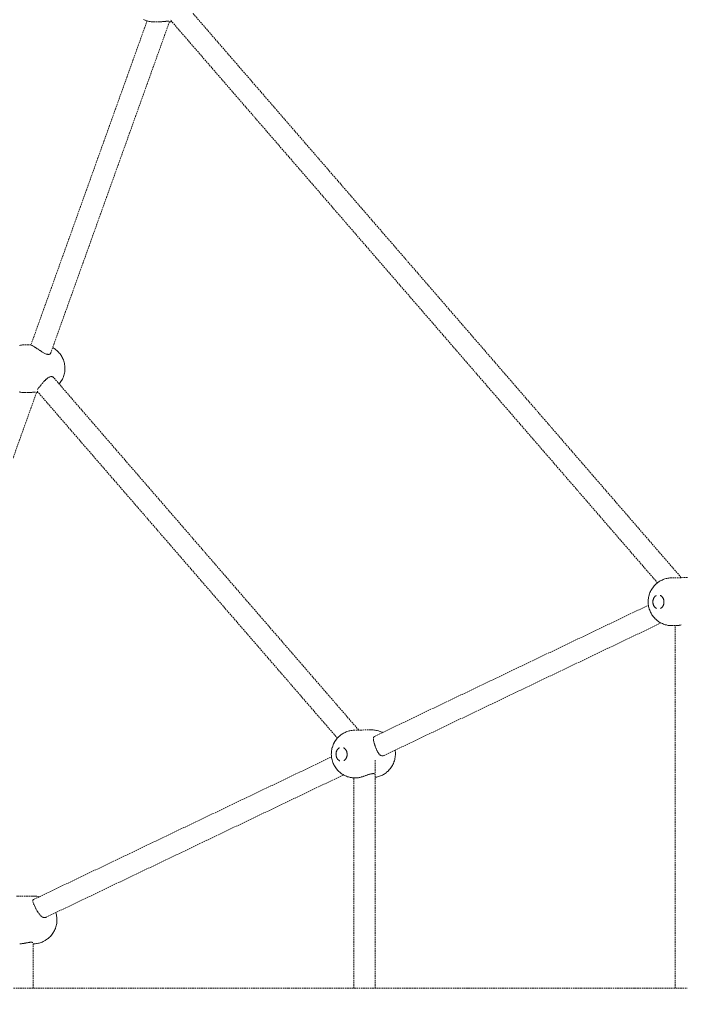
# Model space of a CAD drawing. Header units: millimetres. Extents: x -3308 to 2964, y -3155 to 3173.
# Drawn here: x 542 to 1099, y 413 to 1241 of the extents above; entities that cross this region are included whole.
import ezdxf

# ---------------------------------------------------------------- set-up
doc = ezdxf.new("R2010")
doc.units = ezdxf.units.MM
doc.linetypes.add('HIDDEN', pattern=[1.905, 1.27, -0.635])
doc.layers.add('DIKOM_ЗОНА', color=90, linetype='Continuous')
doc.layers.add('DIKOM_ОБЪЕКТ', color=7, linetype='Continuous')

msp = doc.modelspace()

# ---------------------------------------------------------------- linework, layer by layer
at = {"layer": 'DIKOM_ЗОНА', "color": 3, "lineweight": 15}
msp.add_lwpolyline([(693.692, -2363.404, 0.3679002), (2964.216, 270.488), (2964.216, 516.8, 0.3679002), (693.692, 3150.693, 0.0687424), (35.058, 3150.693, 0.2995804), (-2457.405, 582.584, 0.0938746), (-2457.817, 210.366, 0.3002322), (35.058, -2363.404, 0.0687424)], format="xyb", close=True, dxfattribs=at)
at = {"layer": 'DIKOM_ОБЪЕКТ', "color": 7, "linetype": 'HIDDEN', "lineweight": 15}
for p, q in [((1099.198, 770.979), (682.154, 1252.539)), ((649.312, 1239.499), (551.545, 966.957)), ((668.249, 1238.994), (568.256, 960.24)), ((646.364, 1240.653), (646.954, 1240.381)), ((647.854, 1239.998), (646.954, 1240.381)), ((648.771, 1239.684), (647.854, 1239.998)), ((648.771, 1239.684), (649.411, 1239.466)), ((650.352, 1239.217), (649.411, 1239.466)), ((650.352, 1239.217), (651.019, 1239.063)), ((651.978, 1238.884), (651.019, 1239.063)), ((652.664, 1238.794), (651.978, 1238.884)), ((652.664, 1238.794), (653.634, 1238.688)), ((654.843, 1238.639), (653.634, 1238.688)), ((654.843, 1238.639), (655.765, 1238.642)), ((659.5, 1238.703), (655.765, 1238.642)), ((659.5, 1238.703), (659.916, 1238.725)), ((659.965, 1238.727), (660.429, 1238.752)), ((660.453, 1238.752), (660.917, 1238.776)), ((661.039, 1238.782), (661.389, 1238.813)), ((661.593, 1238.831), (661.879, 1238.855)), ((661.879, 1238.855), (662.345, 1238.894)), ((662.362, 1238.895), (662.799, 1238.93)), ((662.839, 1238.934), (663.303, 1238.985)), ((663.303, 1238.985), (663.642, 1239.02)), ((663.775, 1239.033), (664.228, 1239.076)), ((664.238, 1239.077), (664.68, 1239.116)), ((664.68, 1239.115), (665.106, 1239.149)), ((665.154, 1239.152), (665.523, 1239.185)), ((665.529, 1239.186), (665.915, 1239.214)), ((665.915, 1239.214), (666.278, 1239.234)), ((666.283, 1239.235), (666.619, 1239.246)), ((666.933, 1239.25), (666.624, 1239.246)), ((667.216, 1239.244), (666.937, 1239.25)), ((667.469, 1239.228), (667.219, 1239.243)), ((667.681, 1239.204), (667.469, 1239.228)), ((669.494, 1238.865), (668.196, 1238.844)), ((1079.131, 766.655), (668.766, 1240.51)), ((669.494, 1238.865), (670.155, 1238.906)), ((541.871, 966.465), (542.827, 966.65)), ((543.511, 966.762), (542.827, 966.65)), ((544.48, 966.876), (543.511, 966.762)), ((545.688, 966.951), (544.48, 966.876)), ((551.577, 967.047), (545.688, 966.951)), ((552.385, 966.393), (552.134, 966.525)), ((552.747, 966.191), (552.475, 966.35)), ((552.978, 966.071), (552.77, 966.178)), ((553.56, 965.736), (553.152, 965.97)), ((554.037, 965.456), (553.746, 965.638)), ((554.403, 965.245), (554.071, 965.435)), ((555.091, 964.818), (554.576, 965.138)), ((555.677, 964.446), (555.314, 964.687)), ((556.081, 964.194), (555.699, 964.431)), ((556.883, 963.664), (556.306, 964.044)), ((557.499, 963.253), (557.131, 963.51)), ((557.976, 962.941), (557.544, 963.222)), ((558.804, 962.378), (558.193, 962.796)), ((559.011, 962.246), (558.824, 962.365)), ((559.207, 962.122), (559.011, 962.246)), ((559.445, 961.953), (559.207, 962.122)), ((560.106, 961.517), (559.484, 961.926)), ((560.372, 961.355), (560.144, 961.493)), ((560.762, 961.093), (560.372, 961.355)), ((561.327, 960.743), (560.78, 961.081)), ((561.674, 960.543), (561.427, 960.682)), ((562.025, 960.326), (561.674, 960.543)), ((562.644, 959.981), (562.059, 960.306)), ((568.102, 959.921), (568.251, 960.23)), ((570.36, 964.332), (569.832, 964.633)), ((571.217, 963.793), (570.36, 964.332)), ((571.694, 963.45), (571.217, 963.793)), ((572.505, 962.858), (571.694, 963.45)), ((573.285, 962.204), (572.505, 962.858)), ((573.686, 961.839), (573.285, 962.204)), ((574.413, 961.144), (573.686, 961.839)), ((575.105, 960.393), (574.413, 961.144)), ((575.422, 960.024), (575.105, 960.393)), ((563.229, 959.692), (562.703, 959.951)), ((563.81, 959.42), (563.264, 959.674)), ((564.351, 959.21), (563.826, 959.413)), ((564.88, 959.047), (564.508, 959.16)), ((565.367, 958.942), (564.895, 959.043)), ((565.837, 958.886), (565.395, 958.937)), ((566.261, 958.884), (565.85, 958.886)), ((566.273, 958.884), (566.651, 958.93)), ((566.662, 958.932), (567.011, 959.027)), ((567.032, 959.033), (567.348, 959.177)), ((567.357, 959.182), (567.636, 959.374)), ((567.7, 959.435), (567.886, 959.621)), ((576.056, 959.244), (575.422, 960.024)), ((576.649, 958.416), (576.056, 959.244)), ((576.878, 958.059), (576.649, 958.416)), ((577.411, 957.215), (576.878, 958.059)), ((577.901, 956.331), (577.411, 957.215)), ((578.345, 955.412), (577.901, 956.331)), ((578.742, 954.459), (578.345, 955.412)), ((578.849, 954.2), (578.742, 954.459)), ((579.185, 953.255), (578.849, 954.2)), ((579.473, 952.286), (579.185, 953.255)), ((579.711, 951.297), (579.473, 952.286)), ((579.9, 950.292), (579.711, 951.297)), ((579.777, 943.138), (579.949, 944.144)), ((580.037, 949.274), (579.9, 950.292)), ((579.949, 944.144), (580.07, 945.162)), ((580.123, 948.249), (580.037, 949.274)), ((580.14, 946.189), (580.07, 945.162)), ((580.123, 948.249), (580.157, 947.219)), ((580.14, 946.189), (580.157, 947.219)), ((561.786, 935.245), (562.249, 935.765)), ((562.266, 935.784), (562.519, 936.046)), ((562.519, 936.046), (562.684, 936.235)), ((562.781, 936.345), (563.289, 936.877)), ((563.458, 937.039), (563.682, 937.274)), ((563.827, 937.425), (564.334, 937.903)), ((564.349, 937.917), (564.529, 938.068)), ((564.529, 938.068), (564.847, 938.358)), ((564.86, 938.371), (565.356, 938.772)), ((565.37, 938.783), (565.858, 939.13)), ((565.879, 939.146), (566.359, 939.462)), ((566.5, 939.539), (566.845, 939.727)), ((566.857, 939.733), (567.32, 939.93)), ((567.331, 939.934), (567.782, 940.074)), ((567.793, 940.078), (568.229, 940.16)), ((568.658, 940.189), (568.239, 940.162)), ((569.076, 940.161), (568.677, 940.189)), ((569.469, 940.073), (569.085, 940.158)), ((569.843, 939.93), (569.479, 940.07)), ((570.196, 939.73), (569.968, 939.859)), ((570.524, 939.473), (570.204, 939.723)), ((570.778, 939.21), (570.531, 939.466)), ((827.519, 642.756), (570.822, 939.165)), ((576.249, 935.137), (576.829, 935.968)), ((576.829, 935.968), (577.366, 936.845)), ((577.571, 937.19), (577.366, 936.845)), ((577.571, 937.19), (578.047, 938.077)), ((578.047, 938.077), (578.476, 939)), ((578.476, 939), (578.858, 939.954)), ((578.961, 940.229), (578.858, 939.954)), ((578.961, 940.229), (579.282, 941.176)), ((579.282, 941.176), (579.554, 942.147)), ((579.554, 942.147), (579.777, 943.138)), ((541.519, 927.299), (542.186, 927.144)), ((543.145, 926.966), (542.186, 927.144)), ((809.58, 635.979), (556.621, 928.072)), ((556.925, 929.277), (557.044, 929.459)), ((557.047, 929.463), (557.181, 929.647)), ((557.33, 929.861), (557.487, 930.071)), ((557.491, 930.077), (557.664, 930.29)), ((557.848, 930.538), (558.038, 930.776)), ((558.044, 930.783), (558.2, 930.966)), ((558.275, 931.066), (558.464, 931.306)), ((558.472, 931.316), (558.703, 931.593)), ((558.963, 931.914), (559.221, 932.229)), ((559.221, 932.229), (559.434, 932.473)), ((559.521, 932.584), (559.809, 932.937)), ((559.829, 932.959), (560.128, 933.301)), ((560.288, 933.505), (560.755, 934.054)), ((560.974, 934.306), (561.244, 934.631)), ((561.262, 934.652), (561.657, 935.089)), ((575.627, 934.352), (575.32, 933.97)), ((575.627, 934.352), (576.249, 935.137)), ((556.301, 926.916), (449.187, 628.311)), ((543.831, 926.876), (543.145, 926.966)), ((543.831, 926.876), (544.801, 926.77)), ((546.011, 926.721), (544.801, 926.77)), ((546.011, 926.721), (546.933, 926.724)), ((549.165, 926.76), (546.933, 926.724)), ((549.172, 926.76), (549.455, 926.774)), ((549.646, 926.783), (550.102, 926.804)), ((550.118, 926.805), (550.57, 926.826)), ((550.57, 926.826), (550.977, 926.843)), ((551.033, 926.848), (551.481, 926.881)), ((551.491, 926.881), (551.922, 926.911)), ((551.932, 926.912), (552.362, 926.94)), ((552.371, 926.94), (552.789, 926.966)), ((552.789, 926.966), (553.193, 926.988)), ((553.2, 926.988), (553.535, 927.004)), ((553.594, 927.008), (553.965, 927.028)), ((553.969, 927.029), (554.318, 927.044)), ((554.318, 927.044), (554.645, 927.053)), ((554.95, 927.057), (554.649, 927.053)), ((555.227, 927.053), (554.953, 927.057)), ((555.486, 927.044), (555.23, 927.053)), ((557.637, 926.898), (556.287, 926.876)), ((1084.453, 769.6), (1085.376, 769.925)), ((1085.376, 769.925), (1086.313, 770.179)), ((1086.313, 770.179), (1086.977, 770.357)), ((1086.977, 770.357), (1087.934, 770.542)), ((1088.618, 770.654), (1087.934, 770.542)), ((1089.587, 770.767), (1088.618, 770.654)), ((1090.795, 770.842), (1089.587, 770.767)), ((1104.523, 771.066), (1090.795, 770.842)), ((1074.323, 761.348), (1074.857, 762.159)), ((1074.857, 762.159), (1075.136, 762.535)), ((1075.136, 762.535), (1075.727, 763.328)), ((1075.727, 763.328), (1076.356, 764.075)), ((1076.356, 764.075), (1077.02, 764.773)), ((1077.02, 764.773), (1077.406, 765.171)), ((1077.406, 765.171), (1078.122, 765.835)), ((1078.122, 765.835), (1078.87, 766.444)), ((1078.87, 766.444), (1079.336, 766.822)), ((1079.336, 766.822), (1080.13, 767.386)), ((1080.13, 767.386), (1080.653, 767.721)), ((1080.653, 767.721), (1081.489, 768.234)), ((1081.489, 768.234), (1082.349, 768.682)), ((1082.349, 768.682), (1082.935, 768.975)), ((1082.935, 768.975), (1083.828, 769.365)), ((1083.828, 769.365), (1084.453, 769.6)), ((1071.372, 752.516), (1071.482, 753.481)), ((1071.482, 753.481), (1071.639, 754.436)), ((1071.639, 754.436), (1071.842, 755.376)), ((1071.842, 755.376), (1072.09, 756.3)), ((1072.09, 756.3), (1072.158, 756.544)), ((1072.158, 756.544), (1072.462, 757.485)), ((1072.462, 757.485), (1072.812, 758.4)), ((1072.812, 758.4), (1073.206, 759.286)), ((1073.206, 759.286), (1073.641, 760.141)), ((1073.641, 760.141), (1073.828, 760.498)), ((1073.828, 760.498), (1074.323, 761.348)), ((1075.741, 753.222), (1075.838, 753.445)), ((1075.838, 753.445), (1075.942, 753.664)), ((1075.942, 753.664), (1076.053, 753.876)), ((1076.173, 754.082), (1076.053, 753.876)), ((1076.173, 754.082), (1076.299, 754.281)), ((1076.299, 754.281), (1076.433, 754.474)), ((1076.572, 754.659), (1076.433, 754.474)), ((1076.572, 754.659), (1076.718, 754.836)), ((1076.718, 754.836), (1076.87, 755.004)), ((1076.87, 755.004), (1077.029, 755.164)), ((1077.192, 755.316), (1077.029, 755.164)), ((1077.192, 755.316), (1077.361, 755.458)), ((1077.361, 755.458), (1077.536, 755.591)), ((1077.536, 755.591), (1077.714, 755.715)), ((1077.897, 755.83), (1077.714, 755.715)), ((1077.897, 755.83), (1078.085, 755.933)), ((1081.481, 756.038), (1081.672, 755.946)), ((1081.672, 755.946), (1081.861, 755.844)), ((1082.046, 755.731), (1081.861, 755.844)), ((1082.046, 755.731), (1082.227, 755.608)), ((1082.227, 755.608), (1082.403, 755.476)), ((1082.403, 755.476), (1082.575, 755.335)), ((1082.741, 755.185), (1082.575, 755.335)), ((1082.741, 755.185), (1082.901, 755.026)), ((1082.901, 755.026), (1083.056, 754.858)), ((1083.056, 754.858), (1083.205, 754.682)), ((1083.348, 754.498), (1083.205, 754.682)), ((1083.348, 754.498), (1083.485, 754.307)), ((1083.485, 754.307), (1083.614, 754.108)), ((1083.737, 753.903), (1083.614, 754.108)), ((1083.737, 753.903), (1083.852, 753.691)), ((1083.852, 753.691), (1083.959, 753.474)), ((1083.959, 753.474), (1084.059, 753.251)), ((1084.152, 753.022), (1084.059, 753.251)), ((840.861, 637.478), (1071.511, 747.795)), ((1071.309, 751.543), (1071.293, 750.568)), ((1071.325, 749.592), (1071.293, 750.568)), ((1071.309, 751.543), (1071.372, 752.516)), ((1071.325, 749.592), (1071.403, 748.621)), ((1071.529, 747.656), (1071.403, 748.621)), ((1071.701, 746.703), (1071.529, 747.656)), ((1071.919, 745.763), (1071.701, 746.703)), ((1072.181, 744.842), (1071.919, 745.763)), ((1075.237, 750.78), (1075.235, 750.526)), ((1075.235, 750.526), (1075.241, 750.272)), ((1075.237, 750.78), (1075.248, 751.033)), ((1075.241, 750.272), (1075.256, 750.018)), ((1075.248, 751.033), (1075.269, 751.286)), ((1075.281, 749.765), (1075.256, 750.018)), ((1075.297, 751.538), (1075.269, 751.286)), ((1075.281, 749.765), (1075.314, 749.514)), ((1075.297, 751.538), (1075.335, 751.788)), ((1075.356, 749.264), (1075.314, 749.514)), ((1075.335, 751.788), (1075.381, 752.035)), ((1075.406, 749.017), (1075.356, 749.264)), ((1075.381, 752.035), (1075.437, 752.28)), ((1075.465, 748.773), (1075.406, 749.017)), ((1075.501, 752.521), (1075.437, 752.28)), ((1075.465, 748.773), (1075.533, 748.531)), ((1075.501, 752.521), (1075.572, 752.759)), ((1075.609, 748.294), (1075.533, 748.531)), ((1075.572, 752.759), (1075.653, 752.992)), ((1075.692, 748.061), (1075.609, 748.294)), ((1075.741, 753.222), (1075.653, 752.992)), ((1075.692, 748.061), (1075.785, 747.833)), ((1075.885, 747.61), (1075.785, 747.833)), ((1075.992, 747.393), (1075.885, 747.61)), ((1076.107, 747.181), (1075.992, 747.393)), ((1076.107, 747.181), (1076.23, 746.976)), ((1076.36, 746.777), (1076.23, 746.976)), ((1076.496, 746.586), (1076.36, 746.777)), ((1076.496, 746.586), (1076.639, 746.402)), ((1076.788, 746.226), (1076.639, 746.402)), ((1076.943, 746.059), (1076.788, 746.226)), ((1077.104, 745.899), (1076.943, 746.059)), ((1077.104, 745.899), (1077.27, 745.749)), ((1077.441, 745.608), (1077.27, 745.749)), ((1077.617, 745.476), (1077.441, 745.608)), ((1077.798, 745.353), (1077.617, 745.476)), ((1077.798, 745.353), (1077.983, 745.24)), ((1078.172, 745.138), (1077.983, 745.24)), ((1078.364, 745.047), (1078.172, 745.138)), ((1081.947, 745.255), (1081.76, 745.151)), ((1081.947, 745.255), (1082.13, 745.369)), ((1082.309, 745.492), (1082.13, 745.369)), ((1082.483, 745.625), (1082.309, 745.492)), ((1082.652, 745.768), (1082.483, 745.625)), ((1082.652, 745.768), (1082.815, 745.92)), ((1082.974, 746.08), (1082.815, 745.92)), ((1083.126, 746.248), (1082.974, 746.08)), ((1083.272, 746.425), (1083.126, 746.248)), ((1083.272, 746.425), (1083.412, 746.61)), ((1083.545, 746.803), (1083.412, 746.61)), ((1083.672, 747.002), (1083.545, 746.803)), ((1083.672, 747.002), (1083.791, 747.208)), ((1083.902, 747.42), (1083.791, 747.208)), ((1084.007, 747.639), (1083.902, 747.42)), ((1084.103, 747.862), (1084.007, 747.639)), ((1084.103, 747.862), (1084.191, 748.092)), ((1084.152, 753.022), (1084.236, 752.79)), ((1084.272, 748.325), (1084.191, 748.092)), ((1084.236, 752.79), (1084.312, 752.553)), ((1084.344, 748.563), (1084.272, 748.325)), ((1084.379, 752.312), (1084.312, 752.553)), ((1084.344, 748.563), (1084.408, 748.804)), ((1084.379, 752.312), (1084.438, 752.067)), ((1084.463, 749.049), (1084.408, 748.804)), ((1084.438, 752.067), (1084.489, 751.82)), ((1084.509, 749.296), (1084.463, 749.049)), ((1084.489, 751.82), (1084.53, 751.57)), ((1084.547, 749.547), (1084.509, 749.296)), ((1084.564, 751.319), (1084.53, 751.57)), ((1084.547, 749.547), (1084.576, 749.798)), ((1084.564, 751.319), (1084.588, 751.066)), ((1084.596, 750.051), (1084.576, 749.798)), ((1084.588, 751.066), (1084.603, 750.812)), ((1084.607, 750.304), (1084.596, 750.051)), ((1084.61, 750.558), (1084.603, 750.812)), ((1084.61, 750.558), (1084.607, 750.304)), ((1072.181, 744.842), (1072.253, 744.612)), ((1072.573, 743.674), (1072.253, 744.612)), ((1072.937, 742.761), (1072.573, 743.674)), ((1073.345, 741.877), (1072.937, 742.761)), ((1073.794, 741.026), (1073.345, 741.877)), ((1073.794, 741.026), (1073.987, 740.686)), ((1074.494, 739.839), (1073.987, 740.686)), ((1075.042, 739.032), (1074.494, 739.839)), ((1075.628, 738.267), (1075.042, 739.032)), ((1075.628, 738.267), (1075.931, 737.884)), ((1076.572, 737.142), (1075.931, 737.884)), ((1077.247, 736.448), (1076.572, 737.142)), ((1082.087, 732.906), (849.017, 621.429)), ((1077.247, 736.448), (1077.639, 736.07)), ((1078.365, 735.41), (1077.639, 736.07)), ((1079.123, 734.807), (1078.365, 735.41)), ((1079.123, 734.807), (1079.595, 734.448)), ((1080.398, 733.89), (1079.595, 734.448)), ((1081.226, 733.392), (1080.398, 733.89)), ((1081.226, 733.392), (1081.771, 733.068)), ((1082.638, 732.625), (1081.771, 733.068)), ((1082.638, 732.625), (1083.227, 732.354)), ((1084.128, 731.971), (1083.227, 732.354)), ((1085.045, 731.657), (1084.128, 731.971)), ((1085.045, 731.657), (1085.684, 731.439)), ((1086.626, 731.191), (1085.684, 731.439)), ((1086.626, 731.191), (1087.292, 731.036)), ((1088.252, 730.857), (1087.292, 731.036)), ((1088.938, 730.768), (1088.252, 730.857)), ((1088.938, 730.768), (1089.908, 730.661)), ((1091.117, 730.612), (1089.908, 730.661)), ((1091.117, 730.612), (1092.039, 730.615)), ((1095.714, 730.675), (1092.039, 730.615)), ((1093.979, 425.682), (1093.979, 730.841)), ((1095.903, 730.692), (1096.168, 730.715)), ((1096.175, 730.716), (1096.471, 730.741)), ((1096.831, 730.8), (1097.188, 730.855)), ((1097.316, 730.874), (1097.538, 730.924)), ((1097.594, 730.937), (1098.007, 731.025)), ((1098.031, 731.03), (1098.24, 731.073)), ((1098.24, 731.073), (1098.475, 731.139)), ((1098.496, 731.144), (1099.177, 731.324)), ((810.584, 637.027), (811.301, 637.691)), ((811.301, 637.691), (812.048, 638.3)), ((812.048, 638.3), (812.515, 638.678)), ((812.515, 638.678), (813.309, 639.242)), ((813.309, 639.242), (813.832, 639.578)), ((813.832, 639.578), (814.668, 640.09)), ((814.668, 640.09), (815.528, 640.539)), ((815.528, 640.539), (816.113, 640.832)), ((816.113, 640.832), (817.008, 641.221)), ((817.008, 641.221), (817.633, 641.457)), ((817.633, 641.457), (818.555, 641.781)), ((818.555, 641.781), (819.492, 642.036)), ((819.492, 642.036), (820.157, 642.213)), ((820.157, 642.213), (821.113, 642.398)), ((821.797, 642.51), (821.113, 642.398)), ((822.766, 642.624), (821.797, 642.51)), ((823.974, 642.699), (822.766, 642.624)), ((837.702, 642.922), (823.974, 642.699)), ((838.624, 642.925), (837.702, 642.922)), ((838.624, 642.925), (839.849, 642.875)), ((839.849, 642.875), (840.858, 642.76)), ((840.609, 637.315), (840.807, 637.443)), ((840.858, 642.76), (841.522, 642.676)), ((841.522, 642.676), (842.519, 642.483)), ((842.519, 642.483), (843.164, 642.339)), ((844.143, 642.07), (843.164, 642.339)), ((844.761, 641.867), (844.143, 642.07)), ((845.714, 641.527), (844.761, 641.867)), ((846.299, 641.268), (845.714, 641.527)), ((847.219, 640.86), (846.299, 641.268)), ((847.556, 640.68), (847.219, 640.86)), ((805.337, 628.401), (805.641, 629.341)), ((805.641, 629.341), (805.991, 630.256)), ((805.991, 630.256), (806.384, 631.143)), ((806.384, 631.143), (806.82, 631.998)), ((806.82, 631.998), (807.007, 632.354)), ((807.007, 632.354), (807.501, 633.204)), ((807.501, 633.204), (808.036, 634.015)), ((808.036, 634.015), (808.314, 634.391)), ((808.314, 634.391), (808.906, 635.184)), ((808.906, 635.184), (809.535, 635.931)), ((809.535, 635.931), (810.199, 636.63)), ((810.199, 636.63), (810.584, 637.027)), ((839.949, 634.899), (839.929, 635.363)), ((839.934, 635.809), (839.986, 636.188)), ((839.981, 634.666), (839.95, 634.888)), ((840.016, 636.292), (840.072, 636.528)), ((840.104, 633.824), (840.016, 634.363)), ((840.076, 636.545), (840.205, 636.836)), ((840.228, 633.225), (840.171, 633.545)), ((840.211, 636.848), (840.387, 637.098)), ((840.36, 632.692), (840.231, 633.209)), ((840.55, 631.948), (840.395, 632.559)), ((840.42, 637.131), (840.599, 637.307)), ((840.638, 631.665), (840.56, 631.911)), ((840.749, 631.261), (840.677, 631.541)), ((840.952, 630.617), (840.755, 631.241)), ((841.197, 629.843), (840.992, 630.496)), ((841.305, 629.55), (841.205, 629.82)), ((841.44, 629.14), (841.35, 629.426)), ((841.685, 628.469), (841.455, 629.093)), ((804.488, 623.4), (804.472, 622.424)), ((804.504, 621.449), (804.472, 622.424)), ((804.488, 623.4), (804.551, 624.372)), ((804.504, 621.449), (804.582, 620.477)), ((804.551, 624.372), (804.661, 625.337)), ((804.661, 625.337), (804.818, 626.292)), ((804.818, 626.292), (805.02, 627.233)), ((805.02, 627.233), (805.269, 628.156)), ((805.269, 628.156), (805.337, 628.401)), ((808.416, 622.636), (808.414, 622.382)), ((808.414, 622.382), (808.42, 622.128)), ((808.416, 622.636), (808.427, 622.89)), ((808.42, 622.128), (808.436, 621.874)), ((808.427, 622.89), (808.447, 623.142)), ((808.459, 621.621), (808.436, 621.874)), ((808.476, 623.394), (808.447, 623.142)), ((808.459, 621.621), (808.493, 621.37)), ((808.476, 623.394), (808.514, 623.644)), ((808.534, 621.121), (808.493, 621.37)), ((808.514, 623.644), (808.561, 623.891)), ((808.585, 620.873), (808.534, 621.121)), ((808.561, 623.891), (808.616, 624.136)), ((808.644, 620.629), (808.585, 620.873)), ((808.679, 624.378), (808.616, 624.136)), ((808.679, 624.378), (808.751, 624.615)), ((808.751, 624.615), (808.832, 624.849)), ((808.92, 625.078), (808.832, 624.849)), ((808.92, 625.078), (809.017, 625.302)), ((809.017, 625.302), (809.121, 625.52)), ((809.121, 625.52), (809.232, 625.732)), ((809.352, 625.938), (809.232, 625.732)), ((809.352, 625.938), (809.478, 626.138)), ((809.478, 626.138), (809.611, 626.33)), ((809.751, 626.515), (809.611, 626.33)), ((809.751, 626.515), (809.897, 626.692)), ((809.897, 626.692), (810.05, 626.86)), ((810.05, 626.86), (810.208, 627.021)), ((810.371, 627.172), (810.208, 627.021)), ((810.371, 627.172), (810.54, 627.314)), ((810.54, 627.314), (810.714, 627.448)), ((810.714, 627.448), (810.893, 627.572)), ((811.077, 627.686), (810.893, 627.572)), ((811.077, 627.686), (811.263, 627.789)), ((814.66, 627.894), (814.851, 627.802)), ((814.851, 627.802), (815.04, 627.7)), ((815.225, 627.587), (815.04, 627.7)), ((815.225, 627.587), (815.405, 627.465)), ((815.405, 627.465), (815.582, 627.333)), ((815.582, 627.333), (815.753, 627.191)), ((815.92, 627.041), (815.753, 627.191)), ((815.92, 627.041), (816.08, 626.882)), ((816.08, 626.882), (816.235, 626.715)), ((816.235, 626.715), (816.384, 626.539)), ((816.527, 626.355), (816.384, 626.539)), ((816.527, 626.355), (816.663, 626.163)), ((816.663, 626.163), (816.793, 625.965)), ((816.916, 625.759), (816.793, 625.965)), ((816.916, 625.759), (817.031, 625.548)), ((817.031, 625.548), (817.139, 625.33)), ((817.139, 625.33), (817.239, 625.107)), ((817.331, 624.879), (817.239, 625.107)), ((817.331, 624.879), (817.415, 624.646)), ((817.415, 624.646), (817.49, 624.409)), ((817.558, 624.168), (817.49, 624.409)), ((817.558, 624.168), (817.617, 623.924)), ((817.642, 620.905), (817.586, 620.661)), ((817.617, 623.924), (817.668, 623.676)), ((817.688, 621.153), (817.642, 620.905)), ((817.668, 623.676), (817.709, 623.427)), ((817.726, 621.402), (817.688, 621.153)), ((817.742, 623.175), (817.709, 623.427)), ((817.726, 621.402), (817.754, 621.654)), ((817.742, 623.175), (817.767, 622.922)), ((817.775, 621.907), (817.754, 621.654)), ((817.767, 622.922), (817.782, 622.669)), ((817.786, 622.161), (817.775, 621.907)), ((817.788, 622.415), (817.782, 622.669)), ((817.788, 622.415), (817.786, 622.161)), ((841.968, 627.705), (841.737, 628.336)), ((842.105, 627.377), (841.983, 627.663)), ((842.255, 626.99), (842.168, 627.228)), ((842.551, 626.29), (842.27, 626.953)), ((842.848, 625.626), (842.641, 626.107)), ((843.07, 625.18), (842.862, 625.594)), ((843.172, 624.976), (843.07, 625.18)), ((843.493, 624.35), (843.186, 624.945)), ((843.652, 624.085), (843.501, 624.337)), ((843.8, 623.84), (843.652, 624.085)), ((844.172, 623.246), (843.844, 623.759)), ((844.355, 623.003), (844.187, 623.224)), ((844.536, 622.763), (844.355, 623.003)), ((844.894, 622.337), (844.589, 622.704)), ((845.275, 621.962), (844.91, 622.32)), ((845.663, 621.657), (845.292, 621.948)), ((846.062, 621.404), (845.797, 621.574)), ((846.46, 621.22), (846.071, 621.4)), ((846.878, 621.096), (846.478, 621.213)), ((847.291, 621.038), (846.886, 621.094)), ((847.656, 621.041), (847.3, 621.037)), ((847.816, 621.057), (848.134, 621.106)), ((848.154, 621.109), (848.574, 621.235)), ((848.581, 621.237), (849.01, 621.427)), ((858.323, 625.022), (858.214, 625.829)), ((858.235, 619.892), (858.356, 620.91)), ((858.409, 623.997), (858.323, 625.022)), ((858.426, 621.937), (858.356, 620.91)), ((858.409, 623.997), (858.443, 622.967)), ((858.426, 621.937), (858.443, 622.967)), ((553.583, 500.075), (804.625, 620.146)), ((804.708, 619.513), (804.582, 620.477)), ((804.88, 618.559), (804.708, 619.513)), ((805.098, 617.62), (804.88, 618.559)), ((805.36, 616.698), (805.098, 617.62)), ((805.36, 616.698), (805.432, 616.468)), ((805.752, 615.53), (805.432, 616.468)), ((806.116, 614.617), (805.752, 615.53)), ((806.524, 613.734), (806.116, 614.617)), ((806.973, 612.882), (806.524, 613.734)), ((806.973, 612.882), (807.166, 612.542)), ((807.674, 611.695), (807.166, 612.542)), ((808.644, 620.629), (808.712, 620.388)), ((808.787, 620.151), (808.712, 620.388)), ((808.872, 619.917), (808.787, 620.151)), ((808.872, 619.917), (808.964, 619.689)), ((809.064, 619.466), (808.964, 619.689)), ((809.171, 619.249), (809.064, 619.466)), ((809.286, 619.037), (809.171, 619.249)), ((809.286, 619.037), (809.409, 618.832)), ((809.538, 618.633), (809.409, 618.832)), ((809.675, 618.442), (809.538, 618.633)), ((809.675, 618.442), (809.818, 618.258)), ((809.967, 618.082), (809.818, 618.258)), ((810.122, 617.914), (809.967, 618.082)), ((810.282, 617.756), (810.122, 617.914)), ((810.282, 617.756), (810.449, 617.605)), ((810.62, 617.464), (810.449, 617.605)), ((810.797, 617.332), (810.62, 617.464)), ((810.978, 617.209), (810.797, 617.332)), ((810.978, 617.209), (811.162, 617.097)), ((811.351, 616.995), (811.162, 617.097)), ((811.542, 616.903), (811.351, 616.995)), ((815.126, 617.111), (814.939, 617.008)), ((815.126, 617.111), (815.309, 617.224)), ((815.488, 617.348), (815.309, 617.224)), ((815.662, 617.482), (815.488, 617.348)), ((815.831, 617.625), (815.662, 617.482)), ((815.831, 617.625), (815.995, 617.776)), ((816.153, 617.936), (815.995, 617.776)), ((816.305, 618.105), (816.153, 617.936)), ((816.451, 618.282), (816.305, 618.105)), ((816.451, 618.282), (816.591, 618.467)), ((816.724, 618.658), (816.591, 618.467)), ((816.85, 618.858), (816.724, 618.658)), ((816.85, 618.858), (816.97, 619.064)), ((817.082, 619.277), (816.97, 619.064)), ((817.186, 619.495), (817.082, 619.277)), ((817.282, 619.719), (817.186, 619.495)), ((817.282, 619.719), (817.37, 619.948)), ((817.451, 620.181), (817.37, 619.948)), ((817.523, 620.419), (817.451, 620.181)), ((817.523, 620.419), (817.586, 620.661)), ((841.341, 425.682), (841.341, 617.758)), ((855.114, 611.716), (855.652, 612.593)), ((855.857, 612.938), (855.652, 612.593)), ((855.857, 612.938), (856.332, 613.825)), ((856.332, 613.825), (856.762, 614.748)), ((856.762, 614.748), (857.144, 615.702)), ((857.246, 615.977), (857.144, 615.702)), ((857.246, 615.977), (857.567, 616.924)), ((857.567, 616.924), (857.84, 617.895)), ((857.84, 617.895), (858.063, 618.885)), ((858.063, 618.885), (858.235, 619.892)), ((814.752, 605.042), (564.423, 485.311)), ((808.221, 610.888), (807.674, 611.695)), ((808.806, 610.123), (808.221, 610.888)), ((808.806, 610.123), (809.11, 609.741)), ((809.751, 608.998), (809.11, 609.741)), ((810.426, 608.305), (809.751, 608.998)), ((810.426, 608.305), (810.818, 607.926)), ((811.545, 607.266), (810.818, 607.926)), ((812.302, 606.663), (811.545, 607.266)), ((812.302, 606.663), (812.774, 606.305)), ((813.577, 605.746), (812.774, 606.305)), ((814.406, 605.249), (813.577, 605.746)), ((814.406, 605.249), (814.95, 604.924)), ((815.816, 604.482), (814.95, 604.924)), ((815.816, 604.482), (816.407, 604.21)), ((832.204, 604.012), (832.942, 604.264)), ((833.332, 604.398), (833.704, 604.536)), ((833.729, 604.546), (834.449, 604.795)), ((834.624, 604.851), (834.913, 604.957)), ((834.913, 604.957), (835.169, 605.051)), ((835.191, 605.059), (835.868, 605.285)), ((835.889, 605.293), (836.357, 605.435)), ((836.562, 605.505), (836.887, 605.604)), ((836.887, 605.604), (837.184, 605.695)), ((837.202, 605.7), (837.787, 605.853)), ((837.804, 605.857), (838.347, 605.972)), ((838.362, 605.975), (838.864, 606.054)), ((839.284, 606.094), (838.877, 606.056)), ((839.347, 606.1), (839.759, 606.108)), ((840.143, 606.079), (839.831, 606.103)), ((840.471, 606.014), (840.152, 606.077)), ((840.751, 605.914), (840.479, 606.012)), ((841.157, 605.606), (840.985, 605.773)), ((841.341, 604.961), (841.339, 605.21)), ((846.013, 604.21), (846.94, 604.631)), ((847.507, 604.904), (846.94, 604.631)), ((847.507, 604.904), (848.398, 605.39)), ((848.921, 605.71), (848.398, 605.39)), ((848.921, 605.71), (849.769, 606.255)), ((849.769, 606.255), (850.588, 606.865)), ((851.042, 607.215), (850.588, 606.865)), ((851.042, 607.215), (851.812, 607.875)), ((852.207, 608.258), (851.812, 607.875)), ((852.207, 608.258), (852.923, 608.958)), ((852.923, 608.958), (853.602, 609.713)), ((853.913, 610.1), (853.602, 609.713)), ((853.913, 610.1), (854.534, 610.885)), ((854.534, 610.885), (855.114, 611.716)), ((817.307, 603.828), (816.407, 604.21)), ((818.224, 603.513), (817.307, 603.828)), ((818.224, 603.513), (818.863, 603.295)), ((819.805, 603.047), (818.863, 603.295)), ((819.805, 603.047), (820.472, 602.892)), ((821.431, 602.714), (820.472, 602.892)), ((822.117, 602.624), (821.431, 602.714)), ((822.117, 602.624), (823.087, 602.517)), ((824.296, 602.469), (823.087, 602.517)), ((823.351, 425.682), (823.349, 602.507)), ((824.296, 602.469), (825.218, 602.472)), ((825.648, 602.479), (825.218, 602.472)), ((825.673, 602.481), (825.946, 602.503)), ((825.959, 602.504), (826.274, 602.53)), ((826.644, 602.572), (827.008, 602.626)), ((827.008, 602.626), (827.385, 602.68)), ((827.433, 602.69), (827.849, 602.776)), ((827.881, 602.782), (828.377, 602.88)), ((828.54, 602.923), (829.216, 603.093)), ((829.489, 603.161), (829.938, 603.295)), ((829.969, 603.304), (830.584, 603.477)), ((830.703, 603.518), (831.417, 603.749)), ((831.446, 603.758), (831.82, 603.873)), ((831.936, 603.915), (832.176, 604.001)), ((841.341, 602.919), (841.84, 602.998)), ((842.834, 603.198), (841.84, 602.998)), ((842.834, 603.198), (843.476, 603.364)), ((843.476, 603.364), (844.45, 603.639)), ((845.066, 603.863), (844.45, 603.639)), ((845.066, 603.863), (846.013, 604.21)), ((552.694, 503.12), (538.966, 502.897)), ((553.616, 503.123), (552.694, 503.12)), ((553.032, 499.01), (553.036, 499.249)), ((553.037, 499.255), (553.097, 499.5)), ((553.144, 498.255), (553.069, 498.594)), ((553.102, 499.526), (553.195, 499.727)), ((553.275, 497.785), (553.199, 498.08)), ((553.204, 499.744), (553.361, 499.923)), ((553.393, 497.458), (553.278, 497.774)), ((553.37, 499.931), (553.582, 500.074)), ((553.635, 496.808), (553.452, 497.298)), ((553.616, 503.123), (554.841, 503.073)), ((554.841, 503.073), (555.851, 502.958)), ((555.851, 502.958), (556.514, 502.875)), ((556.514, 502.875), (557.511, 502.681)), ((557.511, 502.681), (558.156, 502.537)), ((558.521, 502.437), (558.156, 502.537)), ((553.868, 496.26), (553.788, 496.471)), ((554.104, 495.741), (553.874, 496.246)), ((554.403, 495.088), (554.173, 495.601)), ((554.536, 494.827), (554.42, 495.051)), ((554.712, 494.453), (554.607, 494.69)), ((555.001, 493.88), (554.721, 494.432)), ((555.375, 493.138), (555.074, 493.742)), ((555.505, 492.904), (555.387, 493.115)), ((555.72, 492.487), (555.585, 492.76)), ((556.04, 491.902), (555.743, 492.44)), ((556.464, 491.132), (556.128, 491.747)), ((556.617, 490.879), (556.475, 491.112)), ((556.84, 490.488), (556.721, 490.706)), ((557.232, 489.839), (556.862, 490.45)), ((557.633, 489.202), (557.365, 489.641)), ((557.916, 488.789), (557.644, 489.185)), ((558.038, 488.611), (557.916, 488.789)), ((558.449, 488.03), (558.078, 488.556)), ((572.75, 488.233), (572.474, 489.161)), ((558.683, 487.732), (558.47, 488)), ((558.876, 487.491), (558.683, 487.732)), ((559.295, 486.99), (558.906, 487.455)), ((559.592, 486.68), (559.307, 486.977)), ((559.948, 486.343), (559.741, 486.527)), ((560.153, 486.148), (559.948, 486.343)), ((560.589, 485.797), (560.176, 486.128)), ((560.808, 485.653), (560.6, 485.789)), ((561.019, 485.515), (560.808, 485.653)), ((561.464, 485.283), (561.044, 485.5)), ((561.891, 485.114), (561.6, 485.23)), ((562.315, 485.002), (561.903, 485.109)), ((562.75, 484.945), (562.34, 484.996)), ((563.167, 484.948), (562.763, 484.944)), ((563.18, 484.949), (563.583, 485.009)), ((563.608, 485.013), (564.008, 485.129)), ((564.018, 485.133), (564.342, 485.275)), ((572.989, 487.244), (572.75, 488.233)), ((573.177, 486.239), (572.989, 487.244)), ((573.054, 479.084), (573.227, 480.09)), ((573.315, 485.221), (573.177, 486.239)), ((573.227, 480.09), (573.348, 481.109)), ((573.401, 484.195), (573.315, 485.221)), ((573.417, 482.135), (573.348, 481.109)), ((573.401, 484.195), (573.435, 483.165)), ((573.417, 482.135), (573.435, 483.165)), ((569.527, 471.083), (570.107, 471.915)), ((570.107, 471.915), (570.644, 472.791)), ((570.849, 473.137), (570.644, 472.791)), ((570.849, 473.137), (571.324, 474.023)), ((571.324, 474.023), (571.754, 474.946)), ((571.754, 474.946), (572.136, 475.901)), ((572.239, 476.176), (572.136, 475.901)), ((572.239, 476.176), (572.559, 477.123)), ((572.559, 477.123), (572.832, 478.093)), ((572.832, 478.093), (573.054, 479.084)), ((546.531, 463.447), (547.176, 463.572)), ((547.249, 463.586), (547.877, 463.698)), ((547.973, 463.715), (548.515, 463.821)), ((548.618, 463.841), (549.197, 463.942)), ((549.258, 463.953), (549.803, 464.035)), ((549.86, 464.043), (550.365, 464.106)), ((550.417, 464.112), (550.654, 464.134)), ((550.654, 464.134), (550.885, 464.159)), ((550.932, 464.164), (551.359, 464.192)), ((551.786, 464.202), (551.402, 464.195)), ((552.198, 464.186), (551.858, 464.2)), ((552.805, 464.095), (552.551, 464.144)), ((553.035, 464.023), (552.827, 464.089)), ((557.825, 463.396), (558.468, 463.562)), ((558.468, 463.562), (559.442, 463.838)), ((560.058, 464.062), (559.442, 463.838)), ((560.058, 464.062), (561.005, 464.409)), ((561.005, 464.409), (561.932, 464.829)), ((562.499, 465.103), (561.932, 464.829)), ((562.499, 465.103), (563.39, 465.588)), ((563.912, 465.909), (563.39, 465.588)), ((563.912, 465.909), (564.761, 466.454)), ((564.761, 466.454), (565.58, 467.064)), ((566.034, 467.414), (565.58, 467.064)), ((566.034, 467.414), (566.804, 468.073)), ((567.198, 468.456), (566.804, 468.073)), ((567.198, 468.456), (567.915, 469.156)), ((567.915, 469.156), (568.594, 469.912)), ((568.905, 470.299), (568.594, 469.912)), ((568.905, 470.299), (569.527, 471.083)), ((542.132, 462.763), (542.672, 462.825)), ((542.76, 462.835), (543.295, 462.893)), ((543.505, 462.927), (544.177, 463.029)), ((544.263, 463.042), (544.662, 463.1)), ((545.027, 463.17), (545.706, 463.292)), ((545.788, 463.306), (546.183, 463.374)), ((546.184, 463.374), (546.453, 463.43)), ((553.939, 462.893), (553.395, 462.884)), ((553.395, 425.682), (553.395, 462.884)), ((553.939, 462.893), (555.162, 462.969)), ((556.17, 463.091), (555.162, 462.969)), ((556.17, 463.091), (556.832, 463.196)), ((557.825, 463.396), (556.832, 463.196)), ((498.719, 425.682), (553.873, 425.682)), ((553.873, 425.682), (608.526, 425.682)), ((608.526, 425.682), (662.569, 425.682)), ((662.569, 425.682), (715.891, 425.682)), ((715.891, 425.682), (768.385, 425.682)), ((768.385, 425.682), (819.945, 425.682)), ((819.945, 425.682), (870.465, 425.682)), ((870.465, 425.682), (919.845, 425.682)), ((919.845, 425.682), (967.984, 425.682)), ((967.984, 425.682), (1014.785, 425.682)), ((1014.785, 425.682), (1060.153, 425.682)), ((1060.153, 425.682), (1103.996, 425.682))]:
    msp.add_line(p, q, dxfattribs=at)

doc.saveas('drawing.dxf')
